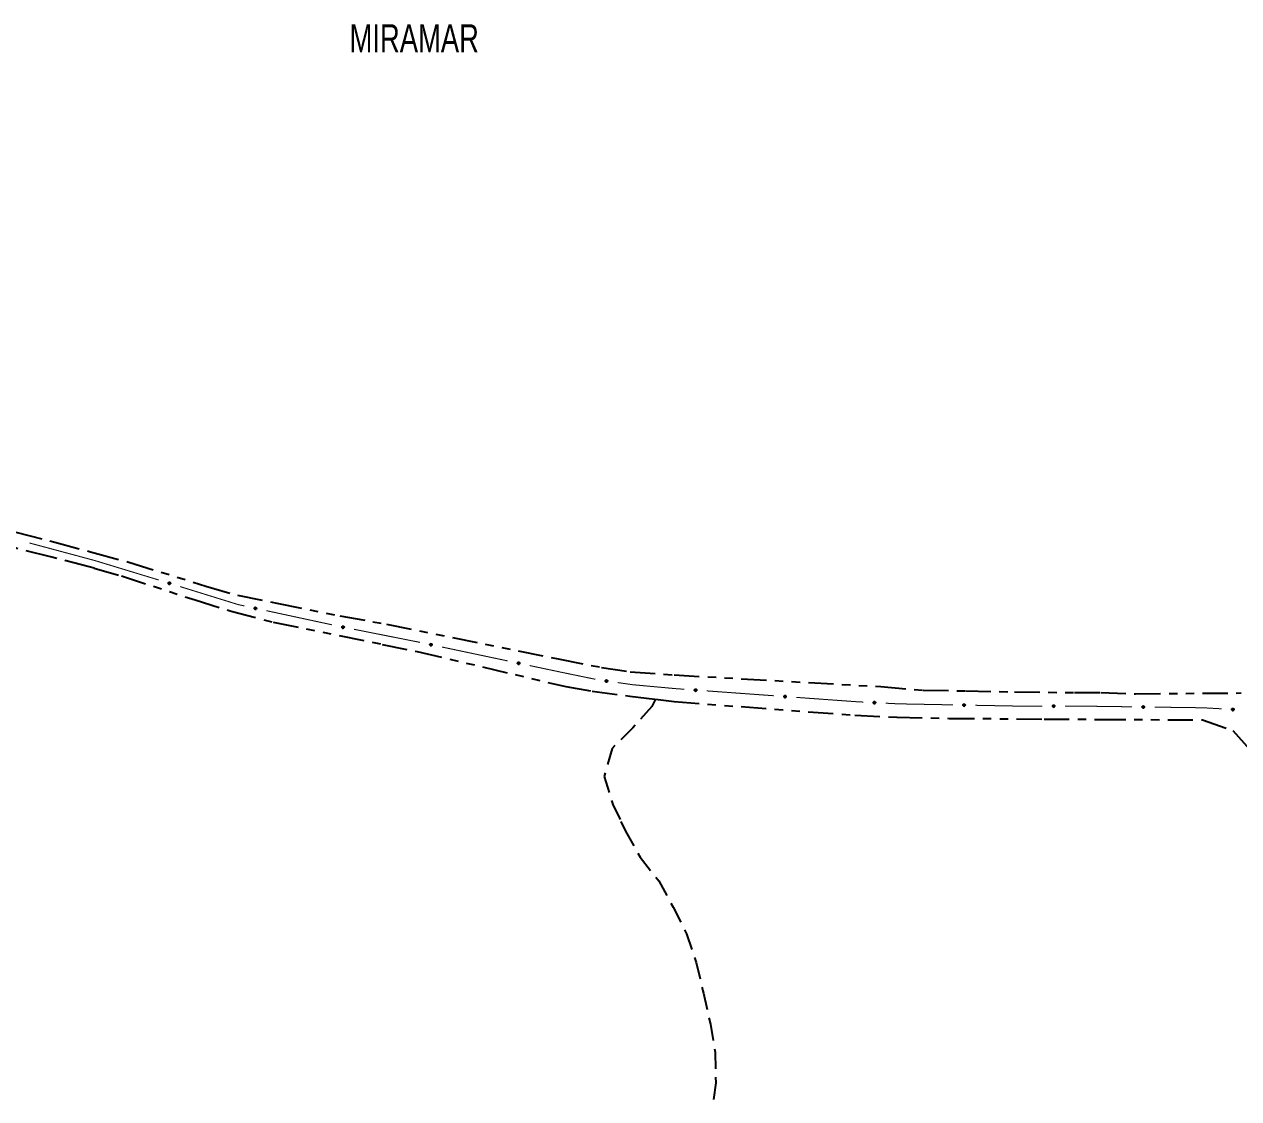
# Model space of a CAD drawing. Extents: x 200604 to 201918, y 4843538 to 4845237.
# Drawn here: x 201146.7 to 201363.5, y 4843734.3 to 4843926.1 of the extents above; entities that cross this region are included whole.
import ezdxf

# ---------------------------------------------------------------- set-up
doc = ezdxf.new("R2010")
doc.units = 0
doc.header["$LTSCALE"] = 1.5
doc.header["$MEASUREMENT"] = 0
doc.linetypes.add('TRACO_15', pattern=[3, 2, -1])
doc.linetypes.add('TRACO_25', pattern=[8, 3, -1, 1, -1, 1, -1])
for name, color, linetype in [('LM-TXT-LSB', 7, 'CONTINUOUS'), ('SV-CAMINHO-TRILHA', 20, 'CONTINUOUS'), ('SV-EIXO-RUA-N-PAV', 6, 'CONTINUOUS'), ('SV-RUA-NAO-PAV', 7, 'CONTINUOUS')]:
    doc.layers.add(name, color=color, linetype=linetype)
doc.styles.add('ARIAL', font='ARIAL.SHX')

msp = doc.modelspace()

# ---------------------------------------------------------------- linework, layer by layer
at = {"layer": 'SV-CAMINHO-TRILHA', "linetype": 'TRACO_15'}
msp.add_polyline3d([(201259.38, 4843805.62, 5.85), (201258.73, 4843804.33, 5.85), (201255.35, 4843800.52, 5.86), (201251.67, 4843796.84, 5.79), (201250.25, 4843791.84, 5.75), (201251.78, 4843786.85, 5.64), (201253.22, 4843783.82, 5.64), (201254.07, 4843782.05, 5.62), (201256.68, 4843777.4, 5.55), (201259.99, 4843773.19, 5.56), (201262.56, 4843768.47, 5.58), (201264.93, 4843763.76, 5.59), (201266.67, 4843758.6, 5.67), (201267.95, 4843753.13, 5.71), (201269.19, 4843747.63, 5.78), (201270.03, 4843742.61, 5.9), (201270.14, 4843737.15, 6.05), (201269.39, 4843731.59, 6.16)], dxfattribs=at)
at = {"layer": 'SV-EIXO-RUA-N-PAV', "const_width": 0.18}
for points in [[(201159.24, 4843830.41), (201147.651814, 4843833.526719)], [(201159.24, 4843830.41), (201170.720311, 4843826.916798)], [(201174.542394, 4843825.737136), (201184.093947, 4843822.776082)], [(201184.093947, 4843822.776082), (201184.92, 4843822.52)], [(201184.92, 4843822.52), (201186.029686, 4843822.280849)], [(201189.93991, 4843821.438147), (201201.670583, 4843818.91004)], [(201205.589786, 4843818.110747), (201217.360801, 4843815.777679)], [(201221.274331, 4843814.950504), (201233.014215, 4843812.465522)], [(201236.927509, 4843811.637195), (201241.819127, 4843810.601786)], [(201241.819127, 4843810.601786), (201242.3, 4843810.5)], [(201242.3, 4843810.5), (201248.67433, 4843809.185412)], [(201252.630414, 4843808.598725), (201254.61044, 4843808.316769)], [(201254.61044, 4843808.316769), (201255.29, 4843808.22)], [(201255.29, 4843808.22), (201262.572999, 4843807.551834)], [(201262.572999, 4843807.551834), (201262.92, 4843807.52)], [(201262.92, 4843807.52), (201264.567232, 4843807.400769)], [(201268.556795, 4843807.111993), (201280.525482, 4843806.245666)], [(201284.515045, 4843805.956891), (201294.488951, 4843805.234952)], [(201294.488951, 4843805.234952), (201295.11, 4843805.19)], [(201295.11, 4843805.19), (201296.48553, 4843805.119691)], [(201300.480315, 4843804.9155), (201302.477708, 4843804.813405)], [(201302.477708, 4843804.813405), (201302.74, 4843804.8)], [(201302.74, 4843804.8), (201312.475629, 4843804.616133)], [(201316.474916, 4843804.540602), (201323.473668, 4843804.408424)], [(201323.473668, 4843804.408424), (201323.92, 4843804.4)], [(201323.92, 4843804.4), (201328.473589, 4843804.400614)], [(201332.473589, 4843804.401153), (201334.473589, 4843804.401422)], [(201334.473589, 4843804.401422), (201334.93, 4843804.4)], [(201334.93, 4843804.4), (201344.472712, 4843804.270808)], [(201348.472345, 4843804.21666), (201356.471612, 4843804.108364)], [(201356.471612, 4843804.108364), (201357.09, 4843804.1)], [(201357.09, 4843804.1), (201360.466361, 4843803.912636)]]:
    msp.add_lwpolyline(points, dxfattribs=at)
at = {"layer": 'SV-EIXO-RUA-N-PAV'}
for points in [[(201172.527442, 4843826.477035), (201172.570387, 4843826.500438), (201172.612082, 4843826.51177), (201172.649579, 4843826.511212), (201172.682585, 4843826.50208), (201172.715299, 4843826.488933), (201172.745358, 4843826.468402), (201172.773672, 4843826.438225), (201172.79745, 4843826.395309), (201172.806252, 4843826.351833), (201172.807672, 4843826.315043), (201172.80013, 4843826.280078), (201172.786827, 4843826.248512), (201172.764467, 4843826.217994), (201172.733605, 4843826.189599), (201172.689874, 4843826.166733), (201172.64892, 4843826.155904), (201172.612666, 4843826.157395), (201172.577563, 4843826.1652), (201172.544325, 4843826.179021), (201172.514935, 4843826.199345), (201172.486402, 4843826.23047), (201172.464405, 4843826.273933), (201172.453138, 4843826.314655), (201172.45412, 4843826.35092), (201172.462582, 4843826.385307), (201172.475368, 4843826.418279), (201172.494749, 4843826.449354), (201172.527442, 4843826.477035)], [(201187.867534, 4843821.997378), (201187.908247, 4843822.024479), (201187.94878, 4843822.039445), (201187.986179, 4843822.042198), (201188.019862, 4843822.036013), (201188.053609, 4843822.025804), (201188.085361, 4843822.008005), (201188.116228, 4843821.980444), (201188.1437, 4843821.939794), (201188.156303, 4843821.897264), (201188.160964, 4843821.860742), (201188.156537, 4843821.825248), (201188.14607, 4843821.792631), (201188.126491, 4843821.76026), (201188.098254, 4843821.729253), (201188.056711, 4843821.702617), (201188.016873, 4843821.688217), (201187.980628, 4843821.686504), (201187.944973, 4843821.691181), (201187.910646, 4843821.702016), (201187.879577, 4843821.719667), (201187.848409, 4843821.748153), (201187.822663, 4843821.789505), (201187.807847, 4843821.829075), (201187.805625, 4843821.865285), (201187.81102, 4843821.900284), (201187.820848, 4843821.934256), (201187.837411, 4843821.96692), (201187.867534, 4843821.997378)], [(201203.508413, 4843818.635506), (201203.548671, 4843818.663279), (201203.58895, 4843818.678916), (201203.626298, 4843818.682289), (201203.660079, 4843818.676664), (201203.693991, 4843818.667017), (201203.726035, 4843818.649747), (201203.757354, 4843818.622702), (201203.785497, 4843818.582513), (201203.798805, 4843818.540199), (201203.80407, 4843818.50376), (201203.800233, 4843818.468197), (201203.790309, 4843818.435411), (201203.77127, 4843818.402719), (201203.743552, 4843818.371247), (201203.702456, 4843818.343926), (201203.662863, 4843818.328866), (201203.626652, 4843818.326552), (201203.590924, 4843818.330637), (201203.556421, 4843818.340901), (201203.525064, 4843818.358034), (201203.493427, 4843818.385999), (201203.466999, 4843818.426918), (201203.451528, 4843818.466236), (201203.448706, 4843818.502405), (201203.453519, 4843818.537488), (201203.462781, 4843818.571619), (201203.4788, 4843818.604553), (201203.508413, 4843818.635506)], [(201219.199914, 4843815.502115), (201219.240527, 4843815.529366), (201219.281005, 4843815.544481), (201219.318393, 4843815.547371), (201219.352099, 4843815.54131), (201219.385883, 4843815.531225), (201219.417701, 4843815.513543), (201219.448668, 4843815.486095), (201219.47629, 4843815.445547), (201219.489049, 4843815.403063), (201219.493844, 4843815.366559), (201219.489547, 4843815.331049), (201219.479201, 4843815.298394), (201219.45974, 4843815.265951), (201219.431618, 4843815.23484), (201219.390173, 4843815.208052), (201219.350388, 4843815.193505), (201219.31415, 4843815.191659), (201219.278478, 4843815.196205), (201219.244111, 4843815.206914), (201219.212978, 4843815.224451), (201219.181705, 4843815.252822), (201219.155807, 4843815.294079), (201219.140846, 4843815.333594), (201219.138491, 4843815.369796), (201219.143757, 4843815.404815), (201219.15346, 4843815.438823), (201219.169903, 4843815.471547), (201219.199914, 4843815.502115)], [(201234.853092, 4843812.188806), (201234.893705, 4843812.216057), (201234.934183, 4843812.231172), (201234.971572, 4843812.234062), (201235.005277, 4843812.228001), (201235.039061, 4843812.217917), (201235.070879, 4843812.200234), (201235.101846, 4843812.172787), (201235.129468, 4843812.132238), (201235.142227, 4843812.089755), (201235.147022, 4843812.05325), (201235.142725, 4843812.017741), (201235.132379, 4843811.985085), (201235.112918, 4843811.952642), (201235.084796, 4843811.921531), (201235.043351, 4843811.894743), (201235.003566, 4843811.880196), (201234.967328, 4843811.878351), (201234.931656, 4843811.882896), (201234.897289, 4843811.893605), (201234.866156, 4843811.911142), (201234.834883, 4843811.939513), (201234.808985, 4843811.980771), (201234.794024, 4843812.020285), (201234.791669, 4843812.056488), (201234.796935, 4843812.091506), (201234.806638, 4843812.125514), (201234.823081, 4843812.158238), (201234.853092, 4843812.188806)], [(201250.523662, 4843809.009917), (201250.562356, 4843809.039831), (201250.601728, 4843809.057628), (201250.638839, 4843809.06302), (201250.672875, 4843809.059234), (201250.70726, 4843809.051439), (201250.740192, 4843809.035931), (201250.772931, 4843809.010623), (201250.803211, 4843808.972019), (201250.818792, 4843808.930487), (201250.826025, 4843808.894387), (201250.82412, 4843808.858669), (201250.815988, 4843808.825393), (201250.798748, 4843808.791717), (201250.772777, 4843808.75879), (201250.733222, 4843808.729281), (201250.694503, 4843808.712098), (201250.65847, 4843808.707825), (201250.622574, 4843808.709967), (201250.587566, 4843808.718346), (201250.555326, 4843808.733755), (201250.52222, 4843808.759964), (201250.493613, 4843808.799391), (201250.476034, 4843808.837813), (201250.471256, 4843808.873776), (201250.474161, 4843808.909069), (201250.48156, 4843808.943651), (201250.49577, 4843808.977405), (201250.523662, 4843809.009917)], [(201266.426655, 4843807.376547), (201266.463188, 4843807.409065), (201266.501236, 4843807.429541), (201266.537885, 4843807.437486), (201266.572101, 4843807.436062), (201266.606942, 4843807.430663), (201266.640868, 4843807.417469), (201266.675279, 4843807.394485), (201266.708155, 4843807.358066), (201266.72657, 4843807.317712), (201266.736282, 4843807.282198), (201266.736851, 4843807.246433), (201266.731039, 4843807.212675), (201266.716169, 4843807.177888), (201266.692536, 4843807.143243), (201266.655115, 4843807.111071), (201266.617677, 4843807.091252), (201266.582026, 4843807.084498), (201266.546068, 4843807.084153), (201266.510564, 4843807.090092), (201266.477336, 4843807.103235), (201266.442497, 4843807.127092), (201266.411233, 4843807.164447), (201266.391039, 4843807.201562), (201266.383787, 4843807.237108), (201266.384244, 4843807.272517), (201266.389235, 4843807.307529), (201266.401078, 4843807.342184), (201266.426655, 4843807.376547)], [(201282.384905, 4843806.221445), (201282.421438, 4843806.253962), (201282.459485, 4843806.274439), (201282.496135, 4843806.282384), (201282.530351, 4843806.28096), (201282.565192, 4843806.27556), (201282.599118, 4843806.262367), (201282.633529, 4843806.239382), (201282.666405, 4843806.202964), (201282.68482, 4843806.162609), (201282.694531, 4843806.127095), (201282.695101, 4843806.091331), (201282.689289, 4843806.057573), (201282.674418, 4843806.022785), (201282.650786, 4843805.988141), (201282.613365, 4843805.955969), (201282.575927, 4843805.93615), (201282.540276, 4843805.929396), (201282.504318, 4843805.929051), (201282.468814, 4843805.93499), (201282.435586, 4843805.948133), (201282.400747, 4843805.97199), (201282.369482, 4843806.009345), (201282.349289, 4843806.046459), (201282.342036, 4843806.082006), (201282.342494, 4843806.117415), (201282.347485, 4843806.152426), (201282.359327, 4843806.187082), (201282.384905, 4843806.221445)], [(201298.345049, 4843805.134867), (201298.380885, 4843805.168151), (201298.41849, 4843805.189429), (201298.454963, 4843805.198149), (201298.489202, 4843805.19745), (201298.524149, 4843805.19279), (201298.558347, 4843805.180318), (201298.593237, 4843805.158068), (201298.626878, 4843805.122354), (201298.646143, 4843805.082398), (201298.656605, 4843805.047098), (201298.657932, 4843805.011354), (201298.652836, 4843804.97748), (201298.638706, 4843804.942386), (201298.615813, 4843804.907248), (201298.579082, 4843804.87429), (201298.542072, 4843804.853683), (201298.506573, 4843804.846175), (201298.470629, 4843804.845069), (201298.435007, 4843804.850254), (201298.401509, 4843804.86269), (201298.366172, 4843804.885804), (201298.334123, 4843804.922488), (201298.313148, 4843804.959166), (201298.305144, 4843804.994551), (201298.304851, 4843805.029962), (201298.309099, 4843805.065071), (201298.320205, 4843805.09997), (201298.345049, 4843805.134867)], [(201314.333696, 4843804.691142), (201314.368443, 4843804.725562), (201314.405344, 4843804.748039), (201314.441517, 4843804.757928), (201314.47576, 4843804.758331), (201314.51084, 4843804.754798), (201314.545422, 4843804.743433), (201314.581009, 4843804.722317), (201314.615782, 4843804.687705), (201314.636323, 4843804.64839), (201314.647915, 4843804.613445), (201314.650392, 4843804.577761), (201314.646389, 4843804.543741), (201314.633396, 4843804.50821), (201314.611645, 4843804.472354), (201314.575994, 4843804.438231), (201314.539666, 4843804.416443), (201314.504427, 4843804.407797), (201314.468537, 4843804.405535), (201314.432767, 4843804.409571), (201314.398886, 4843804.420923), (201314.362824, 4843804.442887), (201314.329611, 4843804.478521), (201314.307466, 4843804.514506), (201314.298328, 4843804.549614), (201314.296896, 4843804.584998), (201314.300011, 4843804.620225), (201314.309988, 4843804.655463), (201314.333696, 4843804.691142)], [(201330.329893, 4843804.510944), (201330.363978, 4843804.546019), (201330.400445, 4843804.569194), (201330.436424, 4843804.579769), (201330.470654, 4843804.580823), (201330.505794, 4843804.577958), (201330.540586, 4843804.567253), (201330.576568, 4843804.546818), (201330.611993, 4843804.512872), (201330.633278, 4843804.473955), (201330.645533, 4843804.439237), (201330.648688, 4843804.403607), (201330.645332, 4843804.369517), (201330.633017, 4843804.333745), (201330.611952, 4843804.297482), (201330.576957, 4843804.262688), (201330.54105, 4843804.240213), (201330.505981, 4843804.230898), (201330.470141, 4843804.227953), (201330.434301, 4843804.231309), (201330.400209, 4843804.242014), (201330.363737, 4843804.263289), (201330.329852, 4843804.298284), (201330.307027, 4843804.333841), (201330.297222, 4843804.36877), (201330.295118, 4843804.40412), (201330.297563, 4843804.4394), (201330.306868, 4843804.474821), (201330.329893, 4843804.510944)], [(201346.330351, 4843804.35575), (201346.364913, 4843804.390355), (201346.401693, 4843804.413029), (201346.437813, 4843804.423111), (201346.472054, 4843804.423698), (201346.507152, 4843804.420352), (201346.541794, 4843804.409173), (201346.577494, 4843804.388247), (201346.612451, 4843804.353821), (201346.633202, 4843804.314616), (201346.644981, 4843804.279734), (201346.647649, 4843804.244064), (201346.643827, 4843804.210023), (201346.631024, 4843804.174423), (201346.609465, 4843804.138452), (201346.573998, 4843804.104139), (201346.537787, 4843804.082157), (201346.502594, 4843804.073322), (201346.466717, 4843804.070868), (201346.430926, 4843804.074713), (201346.396984, 4843804.085883), (201346.360806, 4843804.107655), (201346.327403, 4843804.14311), (201346.305066, 4843804.178976), (201346.29574, 4843804.214035), (201346.294119, 4843804.249411), (201346.297046, 4843804.284654), (201346.306835, 4843804.319945), (201346.330351, 4843804.35575)], [(201362.325928, 4843803.919693), (201362.361909, 4843803.952821), (201362.399607, 4843803.973934), (201362.436117, 4843803.982495), (201362.470353, 4843803.981646), (201362.50528, 4843803.976834), (201362.539423, 4843803.964213), (201362.574215, 4843803.94181), (201362.6077, 4843803.90595), (201362.62679, 4843803.865911), (201362.637098, 4843803.830565), (201362.638269, 4843803.794815), (201362.633025, 4843803.760964), (201362.618742, 4843803.725932), (201362.595695, 4843803.690895), (201362.558822, 4843803.658097), (201362.521722, 4843803.637652), (201362.48619, 4843803.630299), (201362.450242, 4843803.629349), (201362.414643, 4843803.63469), (201362.381199, 4843803.647272), (201362.345964, 4843803.67054), (201362.314075, 4843803.707364), (201362.293261, 4843803.744134), (201362.285411, 4843803.779553), (201362.285273, 4843803.814965), (201362.289674, 4843803.850055), (201362.300932, 4843803.884905), (201362.325928, 4843803.919693)]]:
    msp.add_lwpolyline(points, close=True, dxfattribs=at)
for points in [[(201172.462582, 4843826.385307), (201172.807672, 4843826.315043)], [(201172.472917, 4843826.401718), (201172.802738, 4843826.336614)], [(201172.475368, 4843826.418279), (201172.806252, 4843826.351833)], [(201172.489535, 4843826.432281), (201172.797603, 4843826.375349)], [(201172.494749, 4843826.449354), (201172.79745, 4843826.395309)], [(201172.511366, 4843826.461228), (201172.781638, 4843826.416014)], [(201172.527442, 4843826.477035), (201172.773672, 4843826.438225)], [(201172.551352, 4843826.488832), (201172.752326, 4843826.455101)], [(201172.570387, 4843826.500438), (201172.745358, 4843826.468402)], [(201172.594128, 4843826.507001), (201172.721581, 4843826.480347)], [(201172.612082, 4843826.51177), (201172.715299, 4843826.488933)], [(201172.453138, 4843826.314655), (201172.786827, 4843826.248512)], [(201172.45412, 4843826.35092), (201172.80013, 4843826.280078)], [(201172.456716, 4843826.331025), (201172.790447, 4843826.26471)], [(201172.460548, 4843826.292694), (201172.770819, 4843826.233651)], [(201172.460705, 4843826.366932), (201172.801448, 4843826.295585)], [(201172.464405, 4843826.273933), (201172.764467, 4843826.217994)], [(201172.479524, 4843826.252526), (201172.745977, 4843826.204209)], [(201172.486402, 4843826.23047), (201172.733605, 4843826.189599)], [(201172.506633, 4843826.21555), (201172.704192, 4843826.18002)], [(201172.514935, 4843826.199345), (201172.689874, 4843826.166733)], [(201172.533964, 4843826.188505), (201172.663124, 4843826.162751)], [(201172.544325, 4843826.179021), (201172.64892, 4843826.155904)], [(201187.805625, 4843821.865285), (201188.156537, 4843821.825248)], [(201187.807847, 4843821.829075), (201188.14607, 4843821.792631)], [(201187.809967, 4843821.845697), (201188.148247, 4843821.809086)], [(201187.810771, 4843821.881816), (201188.156481, 4843821.840812)], [(201187.81102, 4843821.900284), (201188.160964, 4843821.860742)], [(201187.817165, 4843821.807854), (201188.131436, 4843821.776416)], [(201187.819867, 4843821.917544), (201188.154146, 4843821.881794)], [(201187.820848, 4843821.934256), (201188.156303, 4843821.897264)], [(201187.822663, 4843821.789505), (201188.126491, 4843821.76026)], [(201187.833723, 4843821.949454), (201188.145614, 4843821.919925)], [(201187.837411, 4843821.96692), (201188.1437, 4843821.939794)], [(201187.839612, 4843821.769516), (201188.109289, 4843821.744897)], [(201187.848409, 4843821.748153), (201188.098254, 4843821.729253)], [(201187.852915, 4843821.980214), (201188.126122, 4843821.959022)], [(201187.867534, 4843821.997378), (201188.116228, 4843821.980444)], [(201187.869877, 4843821.735076), (201188.069801, 4843821.717115)], [(201187.879577, 4843821.719667), (201188.056711, 4843821.702617)], [(201187.89031, 4843822.011239), (201188.093476, 4843821.995371)], [(201187.899488, 4843821.710549), (201188.030417, 4843821.69629)], [(201187.908247, 4843822.024479), (201188.085361, 4843822.008005)], [(201187.910646, 4843821.702016), (201188.016873, 4843821.688217)], [(201187.931316, 4843822.03311), (201188.060623, 4843822.017805)], [(201187.94878, 4843822.039445), (201188.053609, 4843822.025804)], [(201203.448706, 4843818.502405), (201203.800233, 4843818.468197)], [(201203.451528, 4843818.466236), (201203.790309, 4843818.435411)], [(201203.453372, 4843818.482891), (201203.792213, 4843818.451899)], [(201203.453519, 4843818.537488), (201203.80407, 4843818.50376)], [(201203.453577, 4843818.519018), (201203.799919, 4843818.483757)], [(201203.461197, 4843818.445172), (201203.775946, 4843818.418955)], [(201203.462078, 4843818.554892), (201203.796905, 4843818.524696)], [(201203.462781, 4843818.571619), (201203.798805, 4843818.540199)], [(201203.466999, 4843818.426918), (201203.77127, 4843818.402719)], [(201203.475403, 4843818.587028), (201203.78774, 4843818.56268)], [(201203.4788, 4843818.604553), (201203.785497, 4843818.582513)], [(201203.484277, 4843818.407212), (201203.754325, 4843818.387073)], [(201203.493427, 4843818.385999), (201203.743552, 4843818.371247)], [(201203.494082, 4843818.618102), (201203.767603, 4843818.601448)], [(201203.508413, 4843818.635506), (201203.757354, 4843818.622702)], [(201203.51511, 4843818.37328), (201203.715304, 4843818.358639)], [(201203.525064, 4843818.358034), (201203.702456, 4843818.343926)], [(201203.530957, 4843818.649743), (201203.734358, 4843818.637249)], [(201203.545123, 4843818.349247), (201203.676271, 4843818.337164)], [(201203.548671, 4843818.663279), (201203.726035, 4843818.649747)], [(201203.556421, 4843818.340901), (201203.662863, 4843818.328866)], [(201203.571594, 4843818.672292), (201203.701137, 4843818.659136)], [(201203.58895, 4843818.678916), (201203.693991, 4843818.667017)], [(201219.281005, 4843815.544481), (201219.385883, 4843815.531225)], [(201219.138491, 4843815.369796), (201219.489547, 4843815.331049)], [(201219.140846, 4843815.333594), (201219.479201, 4843815.298394)], [(201219.142904, 4843815.350224), (201219.481317, 4843815.314856)], [(201219.143577, 4843815.386346), (201219.489434, 4843815.346612)], [(201219.143757, 4843815.404815), (201219.493844, 4843815.366559)], [(201219.150242, 4843815.312407), (201219.464626, 4843815.282125)], [(201219.152541, 4843815.422107), (201219.486949, 4843815.387586)], [(201219.15346, 4843815.438823), (201219.489049, 4843815.403063)], [(201219.155807, 4843815.294079), (201219.45974, 4843815.265951)], [(201219.16628, 4843815.454067), (201219.478276, 4843815.425685)], [(201219.169903, 4843815.471547), (201219.47629, 4843815.445547)], [(201219.172829, 4843815.274152), (201219.442595, 4843815.250525)], [(201219.181705, 4843815.252822), (201219.431618, 4843815.23484)], [(201219.185358, 4843815.484898), (201219.458642, 4843815.46471)], [(201219.199914, 4843815.502115), (201219.448668, 4843815.486095)], [(201219.203221, 4843815.239824), (201219.40321, 4843815.222598)], [(201219.212978, 4843815.224451), (201219.390173, 4843815.208052)], [(201219.222639, 4843815.51606), (201219.425862, 4843815.500939)], [(201219.232922, 4843815.215406), (201219.363902, 4843815.201629)], [(201219.240527, 4843815.529366), (201219.417701, 4843815.513543)], [(201219.244111, 4843815.206914), (201219.350388, 4843815.193505)], [(201219.263564, 4843815.538082), (201219.392927, 4843815.523252)], [(201234.791669, 4843812.056488), (201235.142725, 4843812.017741)], [(201234.794024, 4843812.020285), (201235.132379, 4843811.985085)], [(201234.796083, 4843812.036915), (201235.134496, 4843812.001547)], [(201234.796755, 4843812.073037), (201235.142612, 4843812.033303)], [(201234.796935, 4843812.091506), (201235.147022, 4843812.05325)], [(201234.80342, 4843811.999099), (201235.117804, 4843811.968817)], [(201234.805719, 4843812.108798), (201235.140127, 4843812.074277)], [(201234.806638, 4843812.125514), (201235.142227, 4843812.089755)], [(201234.808985, 4843811.980771), (201235.112918, 4843811.952642)], [(201234.819458, 4843812.140759), (201235.131455, 4843812.112377)], [(201234.823081, 4843812.158238), (201235.129468, 4843812.132238)], [(201234.826007, 4843811.960843), (201235.095773, 4843811.937216)], [(201234.834883, 4843811.939513), (201235.084796, 4843811.921531)], [(201234.838537, 4843812.171589), (201235.11182, 4843812.151402)], [(201234.853092, 4843812.188806), (201235.101846, 4843812.172787)], [(201234.8564, 4843811.926515), (201235.056388, 4843811.909289)], [(201234.866156, 4843811.911142), (201235.043351, 4843811.894743)], [(201234.875817, 4843812.202751), (201235.07904, 4843812.18763)], [(201234.8861, 4843811.902097), (201235.01708, 4843811.88832)], [(201234.893705, 4843812.216057), (201235.070879, 4843812.200234)], [(201234.897289, 4843811.893605), (201235.003566, 4843811.880196)], [(201234.916742, 4843812.224773), (201235.046105, 4843812.209944)], [(201234.934183, 4843812.231172), (201235.039061, 4843812.217917)], [(201250.562356, 4843809.039831), (201250.740192, 4843809.035931)], [(201250.584756, 4843809.050073), (201250.714823, 4843809.043956)], [(201250.601728, 4843809.057628), (201250.70726, 4843809.051439)], [(201250.471256, 4843808.873776), (201250.82412, 4843808.858669)], [(201250.474161, 4843808.909069), (201250.826025, 4843808.894387)], [(201250.475219, 4843808.890629), (201250.822963, 4843808.874189)], [(201250.476034, 4843808.837813), (201250.815988, 4843808.825393)], [(201250.476972, 4843808.854544), (201250.816996, 4843808.84196)], [(201250.48156, 4843808.943651), (201250.818792, 4843808.930487)], [(201250.481764, 4843808.926911), (201250.817735, 4843808.914904)], [(201250.486831, 4843808.817304), (201250.802538, 4843808.808183)], [(201250.493328, 4843808.959721), (201250.806526, 4843808.952335)], [(201250.493613, 4843808.799391), (201250.798748, 4843808.791717)], [(201250.49577, 4843808.977405), (201250.803211, 4843808.972019)], [(201250.510295, 4843808.991762), (201250.784317, 4843808.989955)], [(201250.511934, 4843808.780651), (201250.782677, 4843808.775176)], [(201250.52222, 4843808.759964), (201250.772777, 4843808.75879)], [(201250.523662, 4843809.009917), (201250.772931, 4843809.010623)], [(201250.54456, 4843808.748439), (201250.745254, 4843808.744669)], [(201250.545401, 4843809.025355), (201250.749181, 4843809.023903)], [(201250.555326, 4843808.733755), (201250.733222, 4843808.729281)], [(201250.575832, 4843808.726068), (201250.707441, 4843808.72111)], [(201250.587566, 4843808.718346), (201250.694503, 4843808.712098)], [(201266.383787, 4843807.237108), (201266.736851, 4843807.246433)], [(201266.384244, 4843807.272517), (201266.736282, 4843807.282198)], [(201266.386575, 4843807.254195), (201266.734624, 4843807.261836)], [(201266.389235, 4843807.307529), (201266.72657, 4843807.317712)], [(201266.390596, 4843807.290842), (201266.726593, 4843807.302092)], [(201266.390819, 4843807.218317), (201266.730899, 4843807.229272)], [(201266.391039, 4843807.201562), (201266.731039, 4843807.212675)], [(201266.399864, 4843807.324374), (201266.712823, 4843807.338659)], [(201266.401078, 4843807.342184), (201266.708155, 4843807.358066)], [(201266.403228, 4843807.181849), (201266.718811, 4843807.194576)], [(201266.411233, 4843807.164447), (201266.716169, 4843807.177888)], [(201266.414575, 4843807.357511), (201266.688066, 4843807.374654)], [(201266.426655, 4843807.376547), (201266.675279, 4843807.394485)], [(201266.430805, 4843807.147018), (201266.701279, 4843807.160275)], [(201266.442497, 4843807.127092), (201266.692536, 4843807.143243)], [(201266.447275, 4843807.393451), (201266.650667, 4843807.406091)], [(201266.463188, 4843807.409065), (201266.640868, 4843807.417469)], [(201266.465581, 4843807.117139), (201266.666055, 4843807.127254)], [(201266.477336, 4843807.103235), (201266.655115, 4843807.111071)], [(201266.484827, 4843807.420831), (201266.615005, 4843807.423721)], [(201266.498324, 4843807.096984), (201266.629962, 4843807.101137)], [(201266.501236, 4843807.429541), (201266.606942, 4843807.430663)], [(201266.510564, 4843807.090092), (201266.617677, 4843807.091252)], [(201282.342036, 4843806.082006), (201282.695101, 4843806.091331)], [(201282.342494, 4843806.117415), (201282.694531, 4843806.127095)], [(201282.344825, 4843806.099092), (201282.692874, 4843806.106734)], [(201282.347485, 4843806.152426), (201282.68482, 4843806.162609)], [(201282.348846, 4843806.13574), (201282.684843, 4843806.14699)], [(201282.349069, 4843806.063215), (201282.689149, 4843806.074169)], [(201282.349289, 4843806.046459), (201282.689289, 4843806.057573)], [(201282.358114, 4843806.169271), (201282.671073, 4843806.183557)], [(201282.359327, 4843806.187082), (201282.666405, 4843806.202964)], [(201282.361478, 4843806.026746), (201282.677061, 4843806.039474)], [(201282.369482, 4843806.009345), (201282.674418, 4843806.022785)], [(201282.372825, 4843806.202409), (201282.646316, 4843806.219551)], [(201282.384905, 4843806.221445), (201282.633529, 4843806.239382)], [(201282.389055, 4843805.991916), (201282.659529, 4843806.005173)], [(201282.400747, 4843805.97199), (201282.650786, 4843805.988141)], [(201282.405524, 4843806.238349), (201282.608917, 4843806.250988)], [(201282.421438, 4843806.253962), (201282.599118, 4843806.262367)], [(201282.423831, 4843805.962037), (201282.624304, 4843805.972152)], [(201282.435586, 4843805.948133), (201282.613365, 4843805.955969)], [(201282.443077, 4843806.265728), (201282.573255, 4843806.268619)], [(201282.456574, 4843805.941882), (201282.588212, 4843805.946034)], [(201282.459485, 4843806.274439), (201282.565192, 4843806.27556)], [(201282.468814, 4843805.93499), (201282.575927, 4843805.93615)], [(201298.304851, 4843805.029962), (201298.656605, 4843805.047098)], [(201298.305144, 4843804.994551), (201298.657932, 4843805.011354)], [(201298.30757, 4843805.011693), (201298.655379, 4843805.026706)], [(201298.309099, 4843805.065071), (201298.646143, 4843805.082398)], [(201298.310814, 4843805.048418), (201298.646497, 4843805.066783)], [(201298.312573, 4843804.975914), (201298.652344, 4843804.99407)], [(201298.313148, 4843804.959166), (201298.652836, 4843804.97748)], [(201298.319369, 4843805.082138), (201298.631955, 4843805.10305)], [(201298.320205, 4843805.09997), (201298.626878, 4843805.122354)], [(201298.325752, 4843804.939716), (201298.640994, 4843804.959126)], [(201298.333375, 4843805.11558), (201298.606442, 4843805.138512)], [(201298.334123, 4843804.922488), (201298.638706, 4843804.942386)], [(201298.345049, 4843805.134867), (201298.593237, 4843805.158068)], [(201298.354061, 4843804.905478), (201298.624193, 4843804.924461)], [(201298.365306, 4843805.152204), (201298.568385, 4843805.16915)], [(201298.366172, 4843804.885804), (201298.615813, 4843804.907248)], [(201298.380885, 4843805.168151), (201298.558347, 4843805.180318)], [(201298.389462, 4843804.876342), (201298.589676, 4843804.890702)], [(201298.401509, 4843804.86269), (201298.579082, 4843804.87429)], [(201298.402269, 4843805.180373), (201298.532357, 4843805.186021)], [(201298.41849, 4843805.189429), (201298.524149, 4843805.19279)], [(201298.422625, 4843804.856885), (201298.554145, 4843804.863826)], [(201298.435007, 4843804.850254), (201298.542072, 4843804.853683)], [(201314.322649, 4843804.671489), (201314.594836, 4843804.703197)], [(201314.333696, 4843804.691142), (201314.581009, 4843804.722317)], [(201314.353385, 4843804.709121), (201314.555813, 4843804.732594)], [(201314.368443, 4843804.725562), (201314.545422, 4843804.743433)], [(201314.389423, 4843804.738466), (201314.519261, 4843804.748296)], [(201314.405344, 4843804.748039), (201314.51084, 4843804.754798)], [(201314.296896, 4843804.584998), (201314.647915, 4843804.613445)], [(201314.298328, 4843804.549614), (201314.650392, 4843804.577761)], [(201314.300011, 4843804.620225), (201314.636323, 4843804.64839)], [(201314.300201, 4843804.566825), (201314.647346, 4843804.593024)], [(201314.302261, 4843804.603635), (201314.637179, 4843804.632794)], [(201314.306352, 4843804.531225), (201314.645364, 4843804.560307)], [(201314.307466, 4843804.514506), (201314.646389, 4843804.543741)], [(201314.309726, 4843804.637613), (201314.621478, 4843804.668574)], [(201314.309988, 4843804.655463), (201314.615782, 4843804.687705)], [(201314.32069, 4843804.495471), (201314.635144, 4843804.525016)], [(201314.329611, 4843804.478521), (201314.633396, 4843804.50821)], [(201314.350085, 4843804.462161), (201314.619467, 4843804.489828)], [(201314.362824, 4843804.442887), (201314.611645, 4843804.472354)], [(201314.386406, 4843804.43418), (201314.586054, 4843804.454975)], [(201314.398886, 4843804.420923), (201314.575994, 4843804.438231)], [(201314.420178, 4843804.4158), (201314.551406, 4843804.426969)], [(201314.432767, 4843804.409571), (201314.539666, 4843804.416443)], [(201330.295118, 4843804.40412), (201330.645533, 4843804.439237)], [(201330.297222, 4843804.36877), (201330.648688, 4843804.403607)], [(201330.297563, 4843804.4394), (201330.633278, 4843804.473955)], [(201330.298768, 4843804.386014), (201330.645352, 4843804.418809)], [(201330.300127, 4843804.422856), (201330.634431, 4843804.458379)], [(201330.305595, 4843804.350537), (201330.643992, 4843804.38606)], [(201330.306868, 4843804.474821), (201330.611993, 4843804.512872)], [(201330.306946, 4843804.45697), (201330.618052, 4843804.493854)], [(201330.307027, 4843804.333841), (201330.645332, 4843804.369517)], [(201330.319222, 4843804.491085), (201330.590757, 4843804.527963)], [(201330.32061, 4843804.315062), (201330.634445, 4843804.350581)], [(201330.329852, 4843804.298284), (201330.633017, 4843804.333745)], [(201330.329893, 4843804.510944), (201330.576568, 4843804.546818)], [(201330.349236, 4843804.529295), (201330.551182, 4843804.556613)], [(201330.350634, 4843804.282317), (201330.61944, 4843804.315102)], [(201330.363737, 4843804.263289), (201330.611952, 4843804.297482)], [(201330.363978, 4843804.546019), (201330.540586, 4843804.567253)], [(201330.384709, 4843804.55932), (201330.514337, 4843804.571618)], [(201330.38748, 4843804.255032), (201330.586696, 4843804.27962)], [(201330.400209, 4843804.242014), (201330.576957, 4843804.262688)], [(201330.400445, 4843804.569194), (201330.505794, 4843804.577958)], [(201330.421595, 4843804.237297), (201330.552587, 4843804.25096)], [(201330.434301, 4843804.231309), (201330.54105, 4843804.240213)], [(201346.294119, 4843804.249411), (201346.644981, 4843804.279734)], [(201346.29574, 4843804.214035), (201346.647649, 4843804.244064)], [(201346.297046, 4843804.284654), (201346.633202, 4843804.314616)], [(201346.297521, 4843804.231256), (201346.644521, 4843804.25931)], [(201346.299384, 4843804.268077), (201346.634142, 4843804.299025)], [(201346.303863, 4843804.19569), (201346.642714, 4843804.226583)], [(201346.305066, 4843804.178976), (201346.643827, 4843804.210023)], [(201346.306668, 4843804.302094), (201346.618249, 4843804.334721)], [(201346.306835, 4843804.319945), (201346.612451, 4843804.353821)], [(201346.318391, 4843804.160012), (201346.632682, 4843804.191238)], [(201346.319409, 4843804.336038), (201346.591423, 4843804.369201)], [(201346.327403, 4843804.14311), (201346.631024, 4843804.174423)], [(201346.330351, 4843804.35575), (201346.577494, 4843804.388247)], [(201346.347964, 4843804.12686), (201346.617194, 4843804.155967)], [(201346.349943, 4843804.373835), (201346.552243, 4843804.398389)], [(201346.360806, 4843804.107655), (201346.609465, 4843804.138452)], [(201346.364913, 4843804.390355), (201346.541794, 4843804.409173)], [(201346.384434, 4843804.099074), (201346.583968, 4843804.120936)], [(201346.385824, 4843804.403371), (201346.515608, 4843804.413896)], [(201346.396984, 4843804.085883), (201346.573998, 4843804.104139)], [(201346.401693, 4843804.413029), (201346.507152, 4843804.420352)], [(201346.418303, 4843804.080875), (201346.54947, 4843804.092745)], [(201346.430926, 4843804.074713), (201346.537787, 4843804.082157)], [(201362.285273, 4843803.814965), (201362.637098, 4843803.830565)], [(201362.285411, 4843803.779553), (201362.638269, 4843803.794815)], [(201362.287912, 4843803.796684), (201362.635783, 4843803.810179)], [(201362.289674, 4843803.850055), (201362.62679, 4843803.865911)], [(201362.291316, 4843803.833394), (201362.627076, 4843803.850294)], [(201362.292758, 4843803.760883), (201362.632606, 4843803.777556)], [(201362.293261, 4843803.744134), (201362.633025, 4843803.760964)], [(201362.300018, 4843803.867077), (201362.612693, 4843803.886624)], [(201362.300932, 4843803.884905), (201362.6077, 4843803.90595)], [(201362.305779, 4843803.724628), (201362.621103, 4843803.742662)], [(201362.314075, 4843803.707364), (201362.618742, 4843803.725932)], [(201362.31417, 4843803.900457), (201362.587334, 4843803.922197)], [(201362.325928, 4843803.919693), (201362.574215, 4843803.94181)], [(201362.333938, 4843803.690267), (201362.604151, 4843803.708071)], [(201362.345964, 4843803.67054), (201362.595695, 4843803.690895)], [(201362.34626, 4843803.936942), (201362.549411, 4843803.953001)], [(201362.361909, 4843803.952821), (201362.539423, 4843803.964213)], [(201362.369212, 4843803.660977), (201362.569487, 4843803.674462)], [(201362.381199, 4843803.647272), (201362.558822, 4843803.658097)], [(201362.383347, 4843803.964949), (201362.513458, 4843803.970029)], [(201362.399607, 4843803.973934), (201362.50528, 4843803.976834)], [(201362.402289, 4843803.641375), (201362.533838, 4843803.647742)], [(201362.414643, 4843803.63469), (201362.521722, 4843803.637652)]]:
    msp.add_lwpolyline(points, dxfattribs=at)
at = {"layer": 'SV-RUA-NAO-PAV', "linetype": 'TRACO_25'}
for points in [[(201023.7, 4843868.45, 3.96), (201040.3, 4843864.16, 3.95), (201044.83, 4843862.72, 3.71), (201051.22, 4843860.7, 3.7), (201068.2, 4843855.08, 3.69), (201074.18, 4843853.54, 3.66), (201106.58, 4843844.54, 4.15), (201123.55, 4843840.43, 4.4), (201145.48, 4843835.41, 4.27), (201152.19, 4843833.66, 4.17), (201158.55, 4843831.95, 4.17), (201159.23, 4843831.77, 4.21)], [(201159.23, 4843829.02, 4.27), (201158.34, 4843829.27, 4.27), (201151.41, 4843831.07, 4.27), (201145.08, 4843832.63, 4.28), (201122.86, 4843837.75, 4.56), (201105.62, 4843842.1, 4.46), (201074.18, 4843850.52, 3.65), (201067.35, 4843852.26, 3.64), (201050.03, 4843857.93, 3.67), (201044.1, 4843859.61, 3.72), (201038.77, 4843860.84, 4.06), (201030.44, 4843863.2, 4.1), (201029.4, 4843862.3, 4.1)], [(201159.23, 4843831.77, 4.21), (201165.42, 4843830.09, 4.21), (201179.12, 4843825.84, 4.57), (201184.81, 4843824.18, 4.57), (201191.8, 4843822.76, 4.62), (201203.06, 4843820.49, 4.91), (201211.38, 4843819.03, 5.2), (201242.03, 4843812.83, 5.7), (201249.79, 4843811.3, 5.85), (201254.87, 4843810.52, 5.86), (201262.73, 4843809.96, 5.93), (201299.6, 4843807.88, 6.09), (201307.19, 4843807.25, 6.07), (201314.77, 4843807.1, 5.94), (201323.51, 4843806.93, 5.6), (201334.22, 4843806.8, 5.55), (201338.87, 4843806.82, 4.74), (201345.06, 4843806.6, 4.74), (201363.94, 4843806.74, 4.74)], [(201159.23, 4843829.02, 4.27), (201164.07, 4843827.66, 4.26), (201177.22, 4843823.35, 4.66), (201183.67, 4843821.34, 4.79), (201191.18, 4843819.38, 4.89), (201210.63, 4843815.42, 4.89), (201216.85, 4843814.15, 5.47), (201243.39, 4843807.89, 6), (201248.09, 4843807.09, 5.98), (201254.82, 4843806.19, 5.93), (201259.38, 4843805.62, 5.93), (201262.72, 4843805.2, 5.9), (201294.97, 4843802.77, 5.95), (201302.52, 4843802.43, 5.95), (201311.84, 4843802.21, 5.78), (201328.76, 4843802.09, 5.53), (201338.84, 4843802.02, 5.53), (201357.04, 4843801.94, 4.51), (201362.46, 4843800.02, 4.87), (201366.14, 4843795.92, 4.91)]]:
    msp.add_polyline3d(points, dxfattribs=at)

# ---------------------------------------------------------------- texts
at = {"layer": 'LM-TXT-LSB', "style": 'ARIAL', "width": 0.7}
msp.add_text('MIRAMAR', height=5, dxfattribs=at).set_placement((201204.79157, 4843921.142684))

doc.saveas('drawing.dxf')
